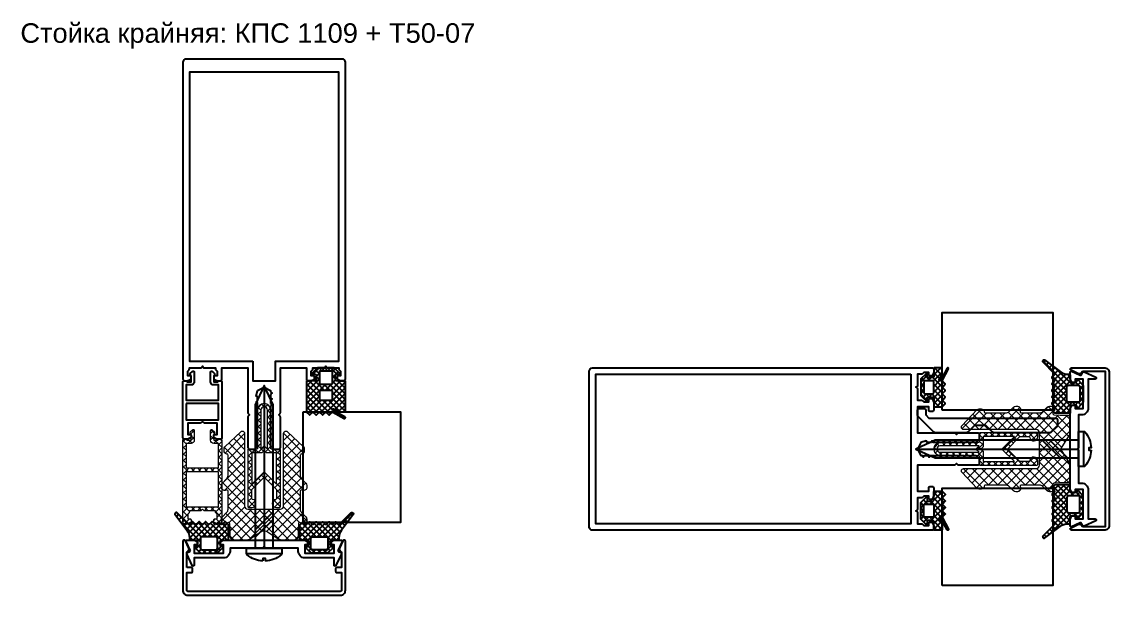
# Model space of a CAD drawing. Header units: millimetres. Extents: x 1744 to 18744, y -2272 to 2782.
# Drawn here: x 7591.1 to 7925.7, y 552.2 to 728.7 of the extents above; entities that cross this region are included whole.
import ezdxf

# ---------------------------------------------------------------- set-up
doc = ezdxf.new("R2010")
doc.units = ezdxf.units.MM
doc.layers.add('Steklopaket', color=5, linetype='Continuous')
doc.layers.add('подписи', color=7, linetype='Continuous')
doc.layers.add('Уплотнители', color=1, linetype='Continuous', lineweight=20)
doc.layers.add('Штриховка', color=1, linetype='Continuous', lineweight=5)
doc.styles.get("Standard").update_dxf_attribs({"font": 'arial.ttf'})

# ---------------------------------------------------------------- blocks, each defined once
blk = doc.blocks.new('КП45548')
at = {"color": 146, "true_color": 0x105689}
blk.add_lwpolyline([(-25, 21.5, 0.414214), (-24.5, 21), (-23.57, 21, 0.116434), (-23.44, 21.03), (-22.67, 21.42, 0.284079), (-22.5, 21.69), (-22.5, 22.2, 0.414214), (-22.8, 22.5), (-23.5, 22.5), (-23.5, 24), (-23.09, 24.41, 0.198912), (-23, 24.62), (-23, 25), (-19.44, 25, 0.284079), (-19.17, 25.17), (-19, 25.5), (-18.83, 25.17, 0.284079), (-18.56, 25), (-15, 25), (-15, 24.62, 0.198912), (-14.91, 24.41), (-14.5, 24), (-14.5, 22.5), (-15.2, 22.5, 0.414214), (-15.5, 22.2), (-15.5, 21.69, 0.284079), (-15.33, 21.42), (-14.56, 21.03, 0.116434), (-14.43, 21), (-13.5, 21, 0.414214), (-13, 21.5), (-13, 25), (-5, 25), (-5, 11.12, 0.198912), (-4.91, 10.91), (-4.5, 10.5), (-4.91, 10.09, 0.198912), (-5, 9.88), (-5, 0.5, 0.414214), (-4.5, 0), (-3.12, 0, 0.198912), (-2.91, 0.09), (-2.09, 0.91, 0.198912), (-2, 1.12), (-2, 1.46, 0.284079), (-2.17, 1.73), (-2.5, 1.9), (-2.17, 2.07, 0.284079), (-2, 2.34), (-2, 3.26, 0.284079), (-2.17, 3.53), (-2.5, 3.7), (-2.17, 3.87, 0.284079), (-2, 4.14), (-2, 5.06, 0.284079), (-2.17, 5.33), (-2.5, 5.5), (-2.17, 5.67, 0.284079), (-2, 5.94), (-2, 6.86, 0.284079), (-2.17, 7.13), (-2.5, 7.3), (-2.17, 7.47, 0.284079), (-2, 7.74), (-2, 8.66, 0.284079), (-2.17, 8.93), (-2.5, 9.1), (-2.17, 9.27, 0.284079), (-2, 9.54), (-2, 10.46, 0.284079), (-2.17, 10.73), (-2.5, 10.9), (-2.17, 11.07, 0.284079), (-2, 11.34), (-2, 12.26, 0.284079), (-2.17, 12.53), (-2.5, 12.7), (-2.17, 12.87, 0.284079), (-2, 13.14), (-2, 14.06, 0.284079), (-2.17, 14.33), (-2.5, 14.5), (-2.17, 14.67, 0.284079), (-2, 14.94), (-2, 15.86, 0.284079), (-2.17, 16.13), (-2.5, 16.3), (-2, 18), (0, 19), (2, 18), (2, 17.64, 0.284079), (2.17, 17.37), (2.5, 17.2), (2.17, 17.03, 0.284079), (2, 16.76), (2, 15.84, 0.284079), (2.17, 15.57), (2.5, 15.4), (2.17, 15.23, 0.284079), (2, 14.96), (2, 14.04, 0.284079), (2.17, 13.77), (2.5, 13.6), (2.17, 13.43, 0.284079), (2, 13.16), (2, 12.24, 0.284079), (2.17, 11.97), (2.5, 11.8), (2.17, 11.63, 0.284079), (2, 11.36), (2, 10.44, 0.284079), (2.17, 10.17), (2.5, 10), (2.17, 9.83, 0.284079), (2, 9.56), (2, 8.64, 0.284079), (2.17, 8.37), (2.5, 8.2), (2.17, 8.03, 0.284079), (2, 7.76), (2, 6.84, 0.284079), (2.17, 6.57), (2.5, 6.4), (2.17, 6.23, 0.284079), (2, 5.96), (2, 5.04, 0.284079), (2.17, 4.77), (2.5, 4.6), (2.17, 4.43, 0.284079), (2, 4.16), (2, 3.24, 0.284079), (2.17, 2.97), (2.5, 2.8), (2.17, 2.63, 0.284079), (2, 2.36), (2, 1.12, 0.198912), (2.09, 0.91), (2.91, 0.09, 0.198912), (3.12, 0), (4.5, 0, 0.414214), (5, 0.5), (5, 9.88, 0.198912), (4.91, 10.09), (4.5, 10.5), (4.91, 10.91, 0.198912), (5, 11.12), (5, 25), (13, 25), (13, 21.5, 0.414214), (13.5, 21), (14.43, 21, 0.116434), (14.56, 21.03), (15.33, 21.42, 0.284079), (15.5, 21.69), (15.5, 22.2, 0.414214), (15.2, 22.5), (14.5, 22.5), (14.5, 24), (14.91, 24.41, 0.198912), (15, 24.62), (15, 25), (18.56, 25, 0.284079), (18.83, 25.17), (19, 25.5), (19.17, 25.17, 0.284079), (19.44, 25), (23, 25), (23, 24.62, 0.198912), (23.09, 24.41), (23.5, 24), (23.5, 22.5), (22.8, 22.5, 0.414214), (22.5, 22.2), (22.5, 21.69, 0.284079), (22.67, 21.42), (23.44, 21.03, 0.116434), (23.57, 21), (24.5, 21, 0.414214), (25, 21.5), (25, 119, 0.414214), (24, 120), (-24, 120, 0.414214), (-25, 119)], format="xyb", close=True, dxfattribs=at)
blk.add_lwpolyline([(-3.5, 27), (-3.5, 21), (3.5, 21), (3.5, 27), (23, 27), (23, 116), (-23, 116), (-23, 27)], close=True, dxfattribs=at)
blk = doc.blocks.new('ТПУ-6002')
at = {"true_color": 0xafd9aa}
h = blk.add_hatch(dxfattribs=at)
h.set_pattern_fill('ANSI37', color=9, scale=10, angle=180, style=0)
h.set_pattern_definition([(225, (359.6389, 110.4286), (0.8838835, -0.8838835), []), (315, (359.6389, 110.4286), (0.8838835, 0.8838835), [])])
edge = h.paths.add_edge_path(flags=16)
edge.add_line((1.75, -1), (-1.75, -1))
edge.add_arc((-1.75, -1.25), 0.25, 90, 180)
edge.add_line((-2, -1.25), (-2, -4.75))
edge.add_arc((-1.75, -4.75), 0.25, 180, 270)
edge.add_line((-1.75, -5), (1.75, -5))
edge.add_arc((1.75, -4.75), 0.25, 270, 360)
edge.add_line((2, -4.75), (2, -1.25))
edge.add_arc((1.75, -1.25), 0.25, 0, 90)
edge = h.paths.add_edge_path()
edge.add_line((2.37, -12.66), (4.04, -13.57))
edge.add_arc((4.16, -13.35), 0.25, 241.5196, 270)
edge.add_line((4.16, -13.6), (5.75, -13.6))
edge.add_arc((5.75, -13.35), 0.25, 270, 360)
edge.add_line((6, -13.35), (6, -4.25))
edge.add_arc((5.75, -4.25), 0.25, 0, 90)
edge.add_line((5.75, -4), (3.25, -4))
edge.add_arc((3.25, -3.75), 0.25, 180, 270, ccw=False)
edge.add_line((3, -3.75), (3, -2.25))
edge.add_arc((3.25, -2.25), 0.25, 90, 180, ccw=False)
edge.add_line((3.25, -2), (3.9, -2))
edge.add_arc((3.9, -1.75), 0.25, 270, 405.0646)
edge.add_line((4.08, -1.57), (2.57, -0.07))
edge.add_arc((2.4, -0.25), 0.25, 45.0646, 90)
edge.add_line((2.4, 0), (-2.4, 0))
edge.add_arc((-2.4, -0.25), 0.25, 90, 134.9354)
edge.add_line((-2.57, -0.07), (-4.08, -1.57))
edge.add_arc((-3.9, -1.75), 0.25, 134.9354, 270)
edge.add_line((-3.9, -2), (-3.25, -2))
edge.add_arc((-3.25, -2.25), 0.25, 0, 90, ccw=False)
edge.add_line((-3, -2.25), (-3, -3.75))
edge.add_arc((-3.25, -3.75), 0.25, -90, 0, ccw=False)
edge.add_line((-3.25, -4), (-5.75, -4))
edge.add_arc((-5.75, -4.25), 0.25, 90, 180)
edge.add_line((-6, -4.25), (-6, -13.5))
edge.add_arc((-5.75, -13.5), 0.25, 180, 225)
edge.add_line((-5.93, -13.67), (-5.18, -14.42))
edge.add_arc((-5, -14.25), 0.25, 225, 315)
edge.add_line((-4.82, -14.42), (-4.18, -13.78))
edge.add_arc((-4, -13.95), 0.25, 45, 135, ccw=False)
edge.add_line((-3.82, -13.78), (-3.18, -14.42))
edge.add_arc((-3, -14.25), 0.25, 225, 315)
edge.add_line((-2.82, -14.42), (-2.18, -13.78))
edge.add_arc((-2, -13.95), 0.25, 45, 135, ccw=False)
edge.add_line((-1.82, -13.78), (-1.18, -14.42))
edge.add_arc((-1, -14.25), 0.25, 225, 315)
edge.add_line((-0.82, -14.42), (-0.18, -13.78))
edge.add_arc((0, -13.95), 0.25, 45, 135, ccw=False)
edge.add_line((0.18, -13.78), (0.82, -14.42))
edge.add_arc((1, -14.25), 0.25, 225, 315)
edge.add_line((1.18, -14.42), (1.87, -13.73))
edge.add_arc((2.04, -13.91), 0.25, 61.5196, 135, ccw=False)
edge.add_line((2.16, -13.69), (5.63, -15.57))
edge.add_arc((5.75, -15.35), 0.25, 241.5196, 421.5196)
edge.add_line((5.87, -15.13), (2.13, -13.1))
edge.add_arc((2.25, -12.88), 0.25, 61.5196, 241.5196, ccw=False)
edge = h.paths.add_edge_path(flags=16)
edge.add_line((1.75, -7), (-1.75, -7))
edge.add_arc((-1.75, -7.25), 0.25, 90, 180)
edge.add_line((-2, -7.25), (-2, -9.75))
edge.add_arc((-1.75, -9.75), 0.25, 180, 270)
edge.add_line((-1.75, -10), (1.75, -10))
edge.add_arc((1.75, -9.75), 0.25, 270, 360)
edge.add_line((2, -9.75), (2, -7.25))
edge.add_arc((1.75, -7.25), 0.25, 0, 90)
at = {"color": 9, "true_color": 0xafd9aa}
for points in [[(2.37, -12.66), (4.04, -13.57, 0.124913), (4.16, -13.6), (5.75, -13.6, 0.414214), (6, -13.35), (6, -4.25, 0.414214), (5.75, -4), (3.25, -4, -0.414214), (3, -3.75), (3, -2.25, -0.414214), (3.25, -2), (3.9, -2, 0.668587), (4.08, -1.57), (2.57, -0.07, 0.198619), (2.4, 0), (-2.4, 0, 0.198619), (-2.57, -0.07), (-4.08, -1.57, 0.668587), (-3.9, -2), (-3.25, -2, -0.414214), (-3, -2.25), (-3, -3.75, -0.414214), (-3.25, -4), (-5.75, -4, 0.414214), (-6, -4.25), (-6, -13.5, 0.198912), (-5.93, -13.67), (-5.18, -14.42, 0.414214), (-4.82, -14.42), (-4.18, -13.78, -0.414214), (-3.82, -13.78), (-3.18, -14.42, 0.414214), (-2.82, -14.42), (-2.18, -13.78, -0.414214), (-1.82, -13.78), (-1.18, -14.42, 0.414214), (-0.82, -14.42), (-0.18, -13.78, -0.414214), (0.18, -13.78), (0.82, -14.42, 0.414214), (1.18, -14.42), (1.87, -13.73, -0.332076), (2.16, -13.69), (5.63, -15.57, 1), (5.87, -15.13), (2.13, -13.1, -1)], [(1.75, -1), (-1.75, -1, 0.414214), (-2, -1.25), (-2, -4.75, 0.414214), (-1.75, -5), (1.75, -5, 0.414214), (2, -4.75), (2, -1.25, 0.414214)], [(1.75, -7), (-1.75, -7, 0.414214), (-2, -7.25), (-2, -9.75, 0.414214), (-1.75, -10), (1.75, -10, 0.414214), (2, -9.75), (2, -7.25, 0.414214)]]:
    blk.add_lwpolyline(points, format="xyb", close=True, dxfattribs=at)
blk = doc.blocks.new('КП45313-2')
blk.add_lwpolyline([(-12.43, -2.6, -0.116434), (-12.56, -2.57), (-13.33, -2.18, -0.284079), (-13.5, -1.92), (-13.5, -1.4, -0.414214), (-13.2, -1.1), (-12.5, -1.1), (-12.5, 1.4), (-21.5, 1.4), (-21.5, -1.1), (-20.8, -1.1, -0.414214), (-20.5, -1.4), (-20.5, -1.92, -0.284079), (-20.67, -2.18), (-21.44, -2.57, -0.116434), (-21.57, -2.6), (-23.7, -2.6, -0.548619), (-23.97, -2.17), (-22.73, 0.5, 0.414214), (-22.87, 0.89), (-23.63, 1.25, -0.414214), (-23.77, 1.64), (-22.1, 5.23, -0.291473), (-21.83, 5.4), (-21.8, 5.4, -0.414214), (-21.5, 5.1), (-21.5, 2.9), (-12.5, 2.9, -0.414214), (-10.5, 0.9), (-10.5, -0.1), (-0.44, -0.1, -0.284079), (-0.17, -0.27), (0, -0.6), (0.17, -0.27, -0.284079), (0.44, -0.1), (10.5, -0.1), (10.5, 0.9, -0.414214), (12.5, 2.9), (21.5, 2.9), (21.5, 5.1, -0.414214), (21.8, 5.4), (21.83, 5.4, -0.291473), (22.1, 5.23), (23.77, 1.64, -0.414214), (23.63, 1.25), (22.87, 0.89, 0.414214), (22.73, 0.5), (23.97, -2.17, -0.548619), (23.7, -2.6), (21.57, -2.6, -0.116434), (21.44, -2.57), (20.67, -2.18, -0.284079), (20.5, -1.92), (20.5, -1.4, -0.414214), (20.8, -1.1), (21.5, -1.1), (21.5, 1.4), (12.5, 1.4), (12.5, -1.1), (13.2, -1.1, -0.414214), (13.5, -1.4), (13.5, -1.92, -0.284079), (13.33, -2.18), (12.56, -2.57, -0.116434), (12.43, -2.6)], format="xyb", close=True)
blk = doc.blocks.new('ТПУ-007ММ')
at = {"true_color": 0xafd9aa}
h = blk.add_hatch(dxfattribs=at)
h.set_pattern_fill('ANSI37', color=9, scale=10, angle=180, style=0)
h.set_pattern_definition([(225, (-3851.0623, 2334.4012), (0.88388348, -0.88388348), []), (315, (-3851.0623, 2334.4012), (0.88388348, 0.88388348), [])])
edge = h.paths.add_edge_path(flags=16)
edge.add_line((2.1, -1), (-2.1, -1))
edge.add_arc((-2.1, -1.5), 0.5, 90, 180)
edge.add_line((-2.6, -1.5), (-2.6, -4.5))
edge.add_arc((-2.1, -4.5), 0.5, 180, 270)
edge.add_line((-2.1, -5), (2.1, -5))
edge.add_arc((2.1, -4.5), 0.5, 270, 360)
edge.add_line((2.6, -4.5), (2.6, -1.5))
edge.add_arc((2.1, -1.5), 0.5, 0, 90)
edge = h.paths.add_edge_path()
edge.add_arc((-3.85, -2.25), 0.25, 0, 90, ccw=False)
edge.add_line((-3.6, -2.25), (-3.6, -3.75))
edge.add_arc((-3.85, -3.75), 0.25, -90, 0, ccw=False)
edge.add_line((-3.85, -4), (-5.75, -4))
edge.add_arc((-5.75, -4.25), 0.25, 90, 180)
edge.add_line((-6, -4.25), (-6, -8.62))
edge.add_arc((-5.8, -8.62), 0.2, 180, 225)
edge.add_line((-5.94, -8.76), (-5.18, -9.53))
edge.add_arc((-5, -9.35), 0.25, 225, 315)
edge.add_line((-4.82, -9.53), (-4.18, -8.88))
edge.add_arc((-4, -9.06), 0.25, 45, 135, ccw=False)
edge.add_line((-3.82, -8.88), (-3.18, -9.53))
edge.add_arc((-3, -9.35), 0.25, 225, 315)
edge.add_line((-2.82, -9.53), (-2.18, -8.88))
edge.add_arc((-2, -9.06), 0.25, 45, 135, ccw=False)
edge.add_line((-1.82, -8.88), (-1.18, -9.53))
edge.add_arc((-1, -9.35), 0.25, 225, 315)
edge.add_line((-0.82, -9.53), (-0.18, -8.88))
edge.add_arc((0, -9.06), 0.25, 45, 135, ccw=False)
edge.add_line((0.18, -8.88), (0.82, -9.53))
edge.add_arc((1, -9.35), 0.25, 225, 315)
edge.add_line((1.18, -9.53), (1.82, -8.88))
edge.add_arc((2, -9.06), 0.25, 45, 135, ccw=False)
edge.add_line((2.18, -8.88), (2.82, -9.53))
edge.add_arc((3, -9.35), 0.25, 225, 315)
edge.add_line((3.18, -9.53), (3.82, -8.88))
edge.add_arc((4, -9.06), 0.25, 45, 135, ccw=False)
edge.add_line((4.18, -8.88), (4.82, -9.53))
edge.add_arc((5, -9.35), 0.25, 225, 315)
edge.add_line((5.18, -9.53), (5.82, -8.88))
edge.add_arc((6, -9.06), 0.25, 45, 135, ccw=False)
edge.add_line((6.18, -8.88), (9.82, -12.42))
edge.add_arc((10, -12.25), 0.25, 225, 315)
edge.add_line((10.18, -12.42), (10.39, -12.21))
edge.add_arc((10.21, -12.04), 0.25, 315, 380.2249)
edge.add_line((10.44, -11.95), (6.8, -7.06))
edge.add_arc((10, -4.67), 4, 180, 216.7605, ccw=False)
edge.add_line((6, -4.67), (6, -4.3))
edge.add_arc((5.7, -4.3), 0.3, 360, 450)
edge.add_line((5.7, -4), (3.85, -4))
edge.add_arc((3.85, -3.75), 0.25, 180, 270, ccw=False)
edge.add_line((3.6, -3.75), (3.6, -2.25))
edge.add_arc((3.85, -2.25), 0.25, 90, 180, ccw=False)
edge.add_line((3.85, -2), (4.1, -2))
edge.add_arc((4.1, -1.75), 0.25, 270, 405.0646)
edge.add_line((4.28, -1.57), (2.57, -0.07))
edge.add_arc((2.4, -0.25), 0.25, 45.0646, 90)
edge.add_line((2.4, 0), (-2.4, 0))
edge.add_arc((-2.4, -0.25), 0.25, 90, 134.9354)
edge.add_line((-2.57, -0.07), (-4.28, -1.57))
edge.add_arc((-4.1, -1.75), 0.25, 134.9354, 270)
edge.add_line((-4.1, -2), (-3.85, -2))
at = {"color": 9, "true_color": 0xafd9aa}
for points in [[(-3.85, -2, -0.414214), (-3.6, -2.25), (-3.6, -3.75, -0.414214), (-3.85, -4), (-5.75, -4, 0.414214), (-6, -4.25), (-6, -8.62, 0.198912), (-5.94, -8.76), (-5.18, -9.53, 0.414214), (-4.82, -9.53), (-4.18, -8.88, -0.414214), (-3.82, -8.88), (-3.18, -9.53, 0.414214), (-2.82, -9.53), (-2.18, -8.88, -0.414214), (-1.82, -8.88), (-1.18, -9.53, 0.414214), (-0.82, -9.53), (-0.18, -8.88, -0.414214), (0.18, -8.88), (0.82, -9.53, 0.414214), (1.18, -9.53), (1.82, -8.88, -0.414214), (2.18, -8.88), (2.82, -9.53, 0.414214), (3.18, -9.53), (3.82, -8.88, -0.414214), (4.18, -8.88), (4.82, -9.53, 0.414214), (5.18, -9.53), (5.82, -8.88, -0.414214), (6.18, -8.88), (9.82, -12.42, 0.414214), (10.18, -12.42), (10.39, -12.21, 0.292538), (10.44, -11.95), (6.8, -7.06, -0.161788), (6, -4.67), (6, -4.3, 0.414214), (5.7, -4), (3.85, -4, -0.414214), (3.6, -3.75), (3.6, -2.25, -0.414214), (3.85, -2), (4.1, -2, 0.668587), (4.28, -1.57), (2.57, -0.07, 0.198619), (2.4, 0), (-2.4, 0, 0.198619), (-2.57, -0.07), (-4.28, -1.57, 0.668587), (-4.1, -2)], [(2.1, -1), (-2.1, -1, 0.414214), (-2.6, -1.5), (-2.6, -4.5, 0.414214), (-2.1, -5), (2.1, -5, 0.414214), (2.6, -4.5), (2.6, -1.5, 0.414214)]]:
    blk.add_lwpolyline(points, format="xyb", close=True, dxfattribs=at)
blk = doc.blocks.new('КП45310')
at = {"color": 0}
blk.add_lwpolyline([(23.8, -4.26), (23.8, -8.78, -0.279739), (23.48, -9.31, 0.401559), (23.17, -10.23), (24.24, -12.52, 0.802585), (25, -12.36), (25, 2.74, 0.414214), (23.5, 4.24), (-23.5, 4.24, 0.414214), (-25, 2.74), (-25, -12.36, 0.802585), (-24.24, -12.52), (-23.17, -10.23, 0.401559), (-23.48, -9.31, -0.279739), (-23.8, -8.78), (-23.8, -4.26), (-22.3, -4.26, 0.414214), (-22, -3.96), (-22, -3.06, 0.414214), (-22.3, -2.76), (-23.8, -2.76), (-23.8, 2.74, -0.414214), (-23.5, 3.04), (23.5, 3.04, -0.414214), (23.8, 2.74), (23.8, -2.76), (22.3, -2.76, 0.414214), (22, -3.06), (22, -3.96, 0.414214), (22.3, -4.26)], format="xyb", close=True, dxfattribs=at)
blk = doc.blocks.new('ВС 5.5х50 А2 DIN7981')
for p, q in [((0, 0), (0, -50)), ((-5.4, -51.69), (5.4, -51.69))]:
    blk.add_line(p, q)
for points in [[(2.75, -50), (2.75, -5.9), (0, 0), (-2.75, -5.9), (-2.75, -50)], [(-2.75, -46.67), (2.75, -41.17), (2.75, -38.88), (-2.75, -44.38)]]:
    blk.add_lwpolyline(points, close=True)
blk.add_lwpolyline([(-0.39, -53.94, -0.161849), (-5.22, -52.08, -0.223888), (-5.4, -51.69), (-5.4, -50), (5.4, -50), (5.4, -51.69, -0.223888), (5.22, -52.08, -0.161849), (0.39, -53.94), (0.39, -53.24), (-0.39, -53.24)], format="xyb", close=True)
blk = doc.blocks.new('Т50-01')
at = {"layer": 'Штриховка', "lineweight": 5}
h = blk.add_hatch(dxfattribs=at)
h.set_pattern_fill('ANSI37', color=256, scale=11.2, angle=90, style=0)
h.set_pattern_definition([(135, (-7160.1142, 3974.9053), (-0.9899495, -0.9899495), []), (225, (-7160.1142, 3974.9053), (0.9899495, -0.9899495), [])])
h.paths.add_polyline_path([(-13.2, -0.7), (-12.5, 0), (-13.2, 0.7), (-13.2, 3.8), (-22.8, 3.8), (-19, 0), (-22.8, -3.8), (-13.2, -3.8)], flags=16)
edge = h.paths.add_edge_path()
edge.add_line((-12, -4.7), (-12, -2.25))
edge.add_arc((-11.75, -2.25), 0.25, 90, 180, ccw=False)
edge.add_line((-11.75, -2), (-5.2, -2))
edge.add_arc((-5, -1.85), 0.25, 216.8699, 323.1301)
edge.add_line((-4.8, -2), (0, -2))
edge.add_arc((0, 0), 2, 270, 450)
edge.add_line((0, 2), (-4.8, 2))
edge.add_arc((-5, 1.85), 0.25, 36.8699, 143.1301)
edge.add_line((-5.2, 2), (-11.75, 2))
edge.add_arc((-11.75, 2.25), 0.25, 180, 270, ccw=False)
edge.add_line((-12, 2.25), (-12, 4.7))
edge.add_arc((-12.3, 4.7), 0.3, 360, 450)
edge.add_line((-12.3, 5), (-29.7, 5))
edge.add_arc((-29.7, 4.7), 0.3, 90, 180)
edge.add_line((-30, 4.7), (-30, 3.75))
edge.add_arc((-28.75, 3.75), 1.25, 180, 350.7182)
edge.add_arc((-27.22, 3.5), 0.3, 90, 170.7182, ccw=False)
edge.add_line((-27.22, 3.8), (-24.5, 3.8))
edge.add_line((-24.5, 3.8), (-20.7, 0))
edge.add_line((-20.7, 0), (-24.5, -3.8))
edge.add_line((-24.5, -3.8), (-27.22, -3.8))
edge.add_arc((-27.22, -3.5), 0.3, 189.2818, 270, ccw=False)
edge.add_arc((-28.75, -3.75), 1.25, 9.2818, 180)
edge.add_line((-30, -3.75), (-30, -4.7))
edge.add_arc((-29.7, -4.7), 0.3, 180, 270)
edge.add_line((-29.7, -5), (-12.3, -5))
edge.add_arc((-12.3, -4.7), 0.3, 270, 360)
edge = h.paths.add_edge_path(flags=16)
edge.add_line((-11, 0), (-12, -1))
edge.add_line((-12, -1), (0, -1))
edge.add_arc((0, 0), 1, 270, 450)
edge.add_line((0, 1), (-12, 1))
edge.add_line((-12, 1), (-11, 0))
at = {"layer": 'Уплотнители'}
for points in [[(-12, -4.7), (-12, -2.25, -0.414214), (-11.75, -2), (-5.2, -2, 0.5), (-4.8, -2), (0, -2, 1), (0, 2), (-4.8, 2, 0.5), (-5.2, 2), (-11.75, 2, -0.414214), (-12, 2.25), (-12, 4.7, 0.414214), (-12.3, 5), (-29.7, 5, 0.414214), (-30, 4.7), (-30, 3.75, 0.922113), (-27.52, 3.55, -0.367523), (-27.22, 3.8), (-24.5, 3.8), (-20.7, 0), (-24.5, -3.8), (-27.22, -3.8, -0.367523), (-27.52, -3.55, 0.922113), (-30, -3.75), (-30, -4.7, 0.414214), (-29.7, -5), (-12.3, -5, 0.414214)], [(-11, 0), (-12, -1), (0, -1, 1), (0, 1), (-12, 1), (-11, 0)]]:
    blk.add_lwpolyline(points, format="xyb", close=True, dxfattribs=at)
blk.add_lwpolyline([(-13.2, -0.7), (-12.5, 0), (-13.2, 0.7), (-13.2, 3.8), (-22.8, 3.8), (-19, 0), (-22.8, -3.8), (-13.2, -3.8)], close=True, dxfattribs=at)
blk = doc.blocks.new('Adifoam 530.120')
at = {"layer": 'Штриховка', "lineweight": 5}
h = blk.add_hatch(dxfattribs=at)
h.set_pattern_fill('ANSI37', color=256, scale=16, style=0)
h.set_pattern_definition([(45, (-11689.9974, 3718.6571), (-1.41421356, 1.41421356), []), (135, (-11689.9974, 3718.6571), (-1.41421356, -1.41421356), [])])
h.paths.add_polyline_path([(-6.69, 0, -0.118476), (-6.86, -0.7), (-9.17, -4.23, 0.146126), (-9.5, -5.32), (-9.5, -9.2), (-9.5, -9.45, 0.414214), (-8.5, -10.45), (-6.41, -10.45), (-4.5, -10.55, -0.590779), (-4.19, -11.18), (-4.38, -11.44, 0.668179), (-3.67, -13.15), (-3.1, -13.15, 0.198912), (-2.4, -12.86), (-1.08, -11.54, -0.198912), (-0.02, -11.1), (5.51, -11.1, -0.668179), (5.8, -11.78, 0.52914), (6.73, -13.15), (7.29, -13.15, 0.198912), (8, -12.86), (9.32, -11.54, -0.198912), (10.38, -11.1), (16.58, -11.1, -0.501863), (16.96, -11.61, 0.342328), (17.92, -12.35), (18.49, -12.35, 0.212691), (19.23, -12.02), (23.82, -7.18, 0.185206), (24, -6.71, 0.418456), (23.3, -6), (1, -6, -0.414214), (0, -5), (0, 0)])
h.paths.add_polyline_path([(-6.41, 10.45), (-8.5, 10.45, 0.414214), (-9.5, 9.45), (-9.5, 9.2), (-9.5, 5.32, 0.146126), (-9.17, 4.23), (-6.86, 0.7, -0.118476), (-6.69, 0), (0, 0), (0, 5, -0.414214), (1, 6), (23.3, 6, 0.414214), (24, 6.7, 0.202658), (23.79, 7.21), (19.19, 12.06, 0.198912), (18.49, 12.35), (17.91, 12.35, 0.339591), (16.96, 11.61, -0.501863), (16.58, 11.1), (10.38, 11.1, -0.198912), (9.32, 11.54), (8, 12.86, 0.198912), (7.29, 13.15), (6.73, 13.15, 0.52914), (5.8, 11.78, -0.668179), (5.51, 11.1), (-0.02, 11.1, -0.198912), (-1.08, 11.54), (-2.4, 12.86, 0.198912), (-3.1, 13.15), (-3.67, 13.15, 0.668179), (-4.38, 11.44), (-4.19, 11.18, -0.590779), (-4.5, 10.55)])
at = {"layer": 'Уплотнители'}
blk.add_lwpolyline([(24, -6.71, -0.198912), (23.79, -7.21), (19.19, -12.06, -0.198912), (18.49, -12.35), (17.92, -12.35, -0.342328), (16.96, -11.61, 0.501863), (16.58, -11.1), (10.38, -11.1, 0.198912), (9.32, -11.54), (8, -12.86, -0.198912), (7.29, -13.15), (6.73, -13.15, -0.52914), (5.8, -11.78, 0.668179), (5.51, -11.1), (-0.02, -11.1, 0.198912), (-1.08, -11.54), (-2.4, -12.86, -0.198912), (-3.1, -13.15), (-3.67, -13.15, -0.668179), (-4.38, -11.44), (-4.19, -11.18, 0.590779), (-4.5, -10.55), (-6.41, -10.45), (-8.5, -10.45, -0.414214), (-9.5, -9.45), (-9.5, -9.2), (-9.5, -5.32, -0.146126), (-9.17, -4.23), (-6.86, -0.7, 0.240325), (-6.86, 0.7), (-9.17, 4.23, -0.146126), (-9.5, 5.32), (-9.5, 9.2), (-9.5, 9.45, -0.414214), (-8.5, 10.45), (-6.41, 10.45), (-4.5, 10.55, 0.590779), (-4.19, 11.18), (-4.38, 11.44, -0.668179), (-3.67, 13.15), (-3.1, 13.15, -0.198912), (-2.4, 12.86), (-1.08, 11.54, 0.198912), (-0.02, 11.1), (5.51, 11.1, 0.668179), (5.8, 11.78, -0.52914), (6.73, 13.15), (7.29, 13.15, -0.198912), (8, 12.86), (9.32, 11.54, 0.198912), (10.38, 11.1), (16.58, 11.1, 0.501863), (16.96, 11.61, -0.342328), (17.92, 12.35), (18.49, 12.35, -0.198912), (19.19, 12.06), (23.79, 7.21, -0.198912), (24, 6.71), (24, 6.7, -0.414214), (23.3, 6), (1, 6, 0.414214), (0, 5), (0, 0), (0, -5, 0.414214), (1, -6), (23.3, -6, -0.414214), (24, -6.7)], format="xyb", dxfattribs=at)
blk = doc.blocks.new('КПС 1109')
blk.add_lwpolyline([(4.8, -5.7), (3.5, -5.7), (3.5, -7.49, 0.198912), (3.59, -7.7), (3.71, -7.83, -0.414214), (3.71, -8.25), (3.06, -8.9, -0.668179), (2.5, -8.67), (2.5, -5.7, -0.414214), (3.5, -4.7), (5, -4.7), (5, 0), (-5, 0), (-5, -4.7), (-3.5, -4.7, -0.414214), (-2.5, -5.7), (-2.5, -8.67, -0.668179), (-3.06, -8.9), (-3.71, -8.25, -0.414214), (-3.71, -7.83), (-3.59, -7.7, 0.198912), (-3.5, -7.49), (-3.5, -5.7), (-4.8, -5.7, -0.414214), (-5.1, -6), (-5.7, -6, -0.414214), (-6, -5.7), (-6, 11.5, -0.414214), (-5.5, 12), (-4.57, 12, -0.116434), (-4.44, 11.97), (-3.67, 11.58, -0.284079), (-3.5, 11.31), (-3.5, 10.8, -0.414214), (-3.8, 10.5), (-4.5, 10.5), (-4.5, 7), (-0.62, 7, -0.198912), (-0.41, 6.91), (0, 6.5), (0.41, 6.91, -0.198912), (0.62, 7), (4.5, 7), (4.5, 10.5), (3.8, 10.5, -0.414214), (3.5, 10.8), (3.5, 11.31, -0.284079), (3.67, 11.58), (4.44, 11.97, -0.116434), (4.57, 12), (5.5, 12, -0.414214), (6, 11.5), (6, -5.7, -0.414214), (5.7, -6), (5.1, -6, -0.414214)], format="xyb", close=True)
blk.add_lwpolyline([(5, 1), (5, 6), (-5, 6), (-5, 1)], close=True)
blk = doc.blocks.new('Т50-07')
at = {"layer": 'Штриховка', "lineweight": 5}
h = blk.add_hatch(dxfattribs=at)
h.set_pattern_fill('ANSI37', color=256, scale=11.2, angle=90, style=0)
h.set_pattern_definition([(135, (-11406.9071, 3792.9893), (-0.9899495, -0.9899495), []), (225, (-11406.9071, 3792.9893), (0.9899495, -0.9899495), [])])
h.paths.add_polyline_path([(1.2, 5), (1.2, -5), (12, -5), (12, 5)], flags=16)
edge = h.paths.add_edge_path()
edge.add_line((0, 5), (-7.5, 5))
edge.add_line((-7.5, 5), (-7.5, 3.5))
edge.add_arc((-8.5, 3.5), 1, -90, 0, ccw=False)
edge.add_line((-8.5, 2.5), (-11.48, 2.5))
edge.add_arc((-11.48, 2.82), 0.317, 135, 270, ccw=False)
edge.add_line((-11.71, 3.04), (-11.04, 3.71))
edge.add_arc((-10.82, 3.5), 0.3, 45, 135, ccw=False)
edge.add_line((-10.61, 3.71), (-10.4, 3.5))
edge.add_line((-10.4, 3.5), (-8.5, 3.5))
edge.add_line((-8.5, 3.5), (-8.5, 4.8))
edge.add_arc((-8.5, 5.1), 0.3, 180, 270, ccw=False)
edge.add_line((-8.8, 5.1), (-8.8, 5.7))
edge.add_arc((-8.5, 5.7), 0.3, 90, 180, ccw=False)
edge.add_line((-8.5, 6), (16.7, 6))
edge.add_arc((16.7, 5.5), 0.5, 0, 90, ccw=False)
edge.add_line((17.2, 5.5), (17.2, 4.57))
edge.add_arc((16.9, 4.57), 0.3, -26.5651, 0, ccw=False)
edge.add_line((17.17, 4.44), (16.78, 3.67))
edge.add_arc((16.51, 3.8), 0.3, 270, 333.4349, ccw=False)
edge.add_line((16.51, 3.5), (16, 3.5))
edge.add_arc((16, 3.8), 0.3, 180, 270, ccw=False)
edge.add_line((15.7, 3.8), (15.7, 4.5))
edge.add_line((15.7, 4.5), (14.2, 4.5))
edge.add_line((14.2, 4.5), (13.79, 4.09))
edge.add_arc((13.58, 4.3), 0.3, 270, 315, ccw=False)
edge.add_line((13.58, 4), (13.2, 4))
edge.add_line((13.2, 4), (13.2, 0.62))
edge.add_arc((12.9, 0.62), 0.3, -45, 0, ccw=False)
edge.add_line((13.11, 0.41), (12.7, 0))
edge.add_line((12.7, 0), (13.11, -0.41))
edge.add_arc((12.9, -0.62), 0.3, 0, 45, ccw=False)
edge.add_line((13.2, -0.62), (13.2, -4))
edge.add_line((13.2, -4), (13.58, -4))
edge.add_arc((13.58, -4.3), 0.3, 45, 90, ccw=False)
edge.add_line((13.79, -4.09), (14.2, -4.5))
edge.add_line((14.2, -4.5), (15.7, -4.5))
edge.add_line((15.7, -4.5), (15.7, -3.8))
edge.add_arc((16, -3.8), 0.3, 90, 180, ccw=False)
edge.add_line((16, -3.5), (16.51, -3.5))
edge.add_arc((16.51, -3.8), 0.3, 26.5651, 90, ccw=False)
edge.add_line((16.78, -3.67), (17.17, -4.44))
edge.add_arc((16.9, -4.57), 0.3, 0, 26.5651, ccw=False)
edge.add_line((17.2, -4.57), (17.2, -5.5))
edge.add_arc((16.7, -5.5), 0.5, -90, 0, ccw=False)
edge.add_line((16.7, -6), (-8.5, -6))
edge.add_arc((-8.5, -5.7), 0.3, 180, 270, ccw=False)
edge.add_line((-8.8, -5.7), (-8.8, -5.1))
edge.add_arc((-8.5, -5.1), 0.3, 90, 180, ccw=False)
edge.add_line((-8.5, -4.8), (-8.5, -3.5))
edge.add_line((-8.5, -3.5), (-10.4, -3.5))
edge.add_line((-10.4, -3.5), (-10.61, -3.71))
edge.add_arc((-10.82, -3.5), 0.3, 225, 315, ccw=False)
edge.add_line((-11.04, -3.71), (-11.71, -3.04))
edge.add_arc((-11.48, -2.82), 0.317, 90, 225, ccw=False)
edge.add_line((-11.48, -2.5), (-8.5, -2.5))
edge.add_arc((-8.5, -3.5), 1, 0, 90, ccw=False)
edge.add_line((-7.5, -3.5), (-7.5, -5))
edge.add_line((-7.5, -5), (0, -5))
edge.add_line((0, -5), (0, 5))
at = {"layer": 'Уплотнители'}
blk.add_lwpolyline([(0, 5), (-7.5, 5), (-7.5, 3.5, -0.414214), (-8.5, 2.5), (-11.48, 2.5, -0.668179), (-11.71, 3.04), (-11.04, 3.71, -0.414214), (-10.61, 3.71), (-10.4, 3.5), (-8.5, 3.5), (-8.5, 4.8, -0.414214), (-8.8, 5.1), (-8.8, 5.7, -0.414214), (-8.5, 6), (16.7, 6, -0.414214), (17.2, 5.5), (17.2, 4.57, -0.116434), (17.17, 4.44), (16.78, 3.67, -0.284079), (16.51, 3.5), (16, 3.5, -0.414214), (15.7, 3.8), (15.7, 4.5), (14.2, 4.5), (13.79, 4.09, -0.198912), (13.58, 4), (13.2, 4), (13.2, 0.62, -0.198912), (13.11, 0.41), (12.7, 0), (13.11, -0.41, -0.198912), (13.2, -0.62), (13.2, -4), (13.58, -4, -0.198912), (13.79, -4.09), (14.2, -4.5), (15.7, -4.5), (15.7, -3.8, -0.414214), (16, -3.5), (16.51, -3.5, -0.284079), (16.78, -3.67), (17.17, -4.44, -0.116434), (17.2, -4.57), (17.2, -5.5, -0.414214), (16.7, -6), (-8.5, -6, -0.414214), (-8.8, -5.7), (-8.8, -5.1, -0.414214), (-8.5, -4.8), (-8.5, -3.5), (-10.4, -3.5), (-10.61, -3.71, -0.414214), (-11.04, -3.71), (-11.71, -3.04, -0.668179), (-11.48, -2.5), (-8.5, -2.5, -0.414214), (-7.5, -3.5), (-7.5, -5), (0, -5)], format="xyb", close=True, dxfattribs=at)
blk.add_lwpolyline([(1.2, 5), (1.2, -5), (12, -5), (12, 5)], close=True, dxfattribs=at)
blk = doc.blocks.new('КП45550')
at = {"color": 217, "true_color": 0x93278f}
blk.add_lwpolyline([(-5, 6.38, -0.198912), (-4.91, 6.59), (-4.5, 7), (-4.91, 7.41, -0.198912), (-5, 7.62), (-5, 19), (-13, 19), (-13, 15.5), (-12, 15.5, -0.414214), (-11.5, 15), (-11.5, 14.5, -0.414214), (-12, 14), (-14.43, 14, -0.116434), (-14.56, 14.03), (-15.33, 14.42, -0.284079), (-15.5, 14.69), (-15.5, 15.2, -0.414214), (-15.2, 15.5), (-14.5, 15.5), (-14.5, 17), (-14.91, 17.41, -0.198912), (-15, 17.62), (-15, 19), (-18.56, 19, -0.284079), (-18.83, 19.17), (-19, 19.5), (-19.17, 19.17, -0.284079), (-19.44, 19), (-23, 19), (-23, 17.62, -0.198912), (-23.09, 17.41), (-23.5, 17), (-23.5, 15.5), (-22.8, 15.5, -0.414214), (-22.5, 15.2), (-22.5, 14.69, -0.284079), (-22.67, 14.42), (-23.44, 14.03, -0.116434), (-23.57, 14), (-24.5, 14, -0.414214), (-25, 14.5), (-25, 119, -0.414214), (-24, 120), (24, 120, -0.414214), (25, 119), (25, 14.5, -0.414214), (24.5, 14), (23.57, 14, -0.116434), (23.44, 14.03), (22.67, 14.42, -0.284079), (22.5, 14.69), (22.5, 15.2, -0.414214), (22.8, 15.5), (23.5, 15.5), (23.5, 17), (23.09, 17.41, -0.198912), (23, 17.62), (23, 19), (19.44, 19, -0.284079), (19.17, 19.17), (19, 19.5), (18.83, 19.17, -0.284079), (18.56, 19), (15, 19), (15, 17.62, -0.198912), (14.91, 17.41), (14.5, 17), (14.5, 15.5), (15.2, 15.5, -0.414214), (15.5, 15.2), (15.5, 14.69, -0.284079), (15.33, 14.42), (14.56, 14.03, -0.116434), (14.43, 14), (12, 14, -0.414214), (11.5, 14.5), (11.5, 15, -0.414214), (12, 15.5), (13, 15.5), (13, 19), (5, 19), (5, 7.62, -0.198912), (4.91, 7.41), (4.5, 7), (4.91, 6.59, -0.198912), (5, 6.38), (5, 0.5, -0.414214), (4.5, 0), (3.12, 0, -0.198912), (2.91, 0.09), (2.09, 0.91, -0.198912), (2, 1.12), (2, 1.46, -0.284079), (2.17, 1.73), (2.5, 1.9), (2.17, 2.07, -0.284079), (2, 2.34), (2, 3.26, -0.284079), (2.17, 3.53), (2.5, 3.7), (2.17, 3.87, -0.284079), (2, 4.14), (2, 5.06, -0.284079), (2.17, 5.33), (2.5, 5.5), (2.17, 5.67, -0.284079), (2, 5.94), (2, 6.86, -0.284079), (2.17, 7.13), (2.5, 7.3), (2.17, 7.47, -0.284079), (2, 7.74), (2, 8.66, -0.284079), (2.17, 8.93), (2.5, 9.1), (2.17, 9.27, -0.284079), (2, 9.54), (2, 10.46, -0.284079), (2.17, 10.73), (2.5, 10.9), (2.17, 11.07, -0.284079), (2, 11.34), (2, 12.26, -0.284079), (2.17, 12.53), (2.5, 12.7), (2.17, 12.87, -0.284079), (2, 13.14), (2, 14.06, -0.284079), (2.17, 14.33), (2.5, 14.5), (2.17, 14.67, -0.284079), (2, 14.94), (2, 15.86, -0.284079), (2.17, 16.13), (2.5, 16.3), (2, 18), (0, 19), (-2, 18), (-2, 17.64, -0.284079), (-2.17, 17.37), (-2.5, 17.2), (-2.17, 17.03, -0.284079), (-2, 16.76), (-2, 15.84, -0.284079), (-2.17, 15.57), (-2.5, 15.4), (-2.17, 15.23, -0.284079), (-2, 14.96), (-2, 14.04, -0.284079), (-2.17, 13.77), (-2.5, 13.6), (-2.17, 13.43, -0.284079), (-2, 13.16), (-2, 12.24, -0.284079), (-2.17, 11.97), (-2.5, 11.8), (-2.17, 11.63, -0.284079), (-2, 11.36), (-2, 10.44, -0.284079), (-2.17, 10.17), (-2.5, 10), (-2.17, 9.83, -0.284079), (-2, 9.56), (-2, 8.64, -0.284079), (-2.17, 8.37), (-2.5, 8.2), (-2.17, 8.03, -0.284079), (-2, 7.76), (-2, 6.84, -0.284079), (-2.17, 6.57), (-2.5, 6.4), (-2.17, 6.23, -0.284079), (-2, 5.96), (-2, 5.04, -0.284079), (-2.17, 4.77), (-2.5, 4.6), (-2.17, 4.43, -0.284079), (-2, 4.16), (-2, 3.24, -0.284079), (-2.17, 2.97), (-2.5, 2.8), (-2.17, 2.63, -0.284079), (-2, 2.36), (-2, 1.12, -0.198912), (-2.09, 0.91), (-2.91, 0.09, -0.198912), (-3.12, 0), (-4.5, 0, -0.414214), (-5, 0.5)], format="xyb", close=True, dxfattribs=at)
blk.add_lwpolyline([(23, 21), (-23, 21), (-23, 118), (23, 118)], close=True, dxfattribs=at)
blk = doc.blocks.new('ТПУ-6001')
at = {"true_color": 0xafd9aa}
h = blk.add_hatch(dxfattribs=at)
h.set_pattern_fill('ANSI37', color=9, scale=10, angle=180, style=0)
h.set_pattern_definition([(225, (-3851.2058, 2316.4733), (0.88388348, -0.88388348), []), (315, (-3851.2058, 2316.4733), (0.88388348, 0.88388348), [])])
edge = h.paths.add_edge_path(flags=16)
edge.add_line((1.75, -1), (-1.75, -1))
edge.add_arc((-1.75, -1.25), 0.25, 90, 180)
edge.add_line((-2, -1.25), (-2, -3.75))
edge.add_arc((-1.75, -3.75), 0.25, 180, 270)
edge.add_line((-1.75, -4), (1.75, -4))
edge.add_arc((1.75, -3.75), 0.25, 270, 360)
edge.add_line((2, -3.75), (2, -1.25))
edge.add_arc((1.75, -1.25), 0.25, 0, 90)
edge = h.paths.add_edge_path()
edge.add_line((2.37, -5.66), (4.04, -6.57))
edge.add_arc((4.16, -6.35), 0.25, 241.5196, 270)
edge.add_line((4.16, -6.6), (5.75, -6.6))
edge.add_arc((5.75, -6.35), 0.25, 270, 360)
edge.add_line((6, -6.35), (6, -4.25))
edge.add_arc((5.75, -4.25), 0.25, 0, 90)
edge.add_line((5.75, -4), (3.25, -4))
edge.add_arc((3.25, -3.75), 0.25, 180, 270, ccw=False)
edge.add_line((3, -3.75), (3, -2.25))
edge.add_arc((3.25, -2.25), 0.25, 90, 180, ccw=False)
edge.add_line((3.25, -2), (3.9, -2))
edge.add_arc((3.9, -1.75), 0.25, 270, 405.0646)
edge.add_line((4.08, -1.57), (2.57, -0.07))
edge.add_arc((2.4, -0.25), 0.25, 45.0646, 90)
edge.add_line((2.4, 0), (-2.4, 0))
edge.add_arc((-2.4, -0.25), 0.25, 90, 134.9354)
edge.add_line((-2.57, -0.07), (-4.08, -1.57))
edge.add_arc((-3.9, -1.75), 0.25, 134.9354, 270)
edge.add_line((-3.9, -2), (-3.25, -2))
edge.add_arc((-3.25, -2.25), 0.25, 0, 90, ccw=False)
edge.add_line((-3, -2.25), (-3, -3.75))
edge.add_arc((-3.25, -3.75), 0.25, -90, 0, ccw=False)
edge.add_line((-3.25, -4), (-5.75, -4))
edge.add_arc((-5.75, -4.25), 0.25, 90, 180)
edge.add_line((-6, -4.25), (-6, -6.5))
edge.add_arc((-5.75, -6.5), 0.25, 180, 225)
edge.add_line((-5.93, -6.67), (-5.18, -7.42))
edge.add_arc((-5, -7.25), 0.25, 225, 315)
edge.add_line((-4.82, -7.42), (-4.18, -6.78))
edge.add_arc((-4, -6.95), 0.25, 45, 135, ccw=False)
edge.add_line((-3.82, -6.78), (-3.18, -7.42))
edge.add_arc((-3, -7.25), 0.25, 225, 315)
edge.add_line((-2.82, -7.42), (-2.18, -6.78))
edge.add_arc((-2, -6.95), 0.25, 45, 135, ccw=False)
edge.add_line((-1.82, -6.78), (-1.18, -7.42))
edge.add_arc((-1, -7.25), 0.25, 225, 315)
edge.add_line((-0.82, -7.42), (-0.18, -6.78))
edge.add_arc((0, -6.95), 0.25, 45, 135, ccw=False)
edge.add_line((0.18, -6.78), (0.82, -7.42))
edge.add_arc((1, -7.25), 0.25, 225, 315)
edge.add_line((1.18, -7.42), (1.87, -6.73))
edge.add_arc((2.04, -6.91), 0.25, 61.5196, 135, ccw=False)
edge.add_line((2.16, -6.69), (5.63, -8.57))
edge.add_arc((5.75, -8.35), 0.25, 241.5196, 421.5196)
edge.add_line((5.87, -8.13), (2.13, -6.1))
edge.add_arc((2.25, -5.88), 0.25, 61.5196, 241.5196, ccw=False)
at = {"color": 9, "true_color": 0xafd9aa}
for points in [[(2.37, -5.66), (4.04, -6.57, 0.124913), (4.16, -6.6), (5.75, -6.6, 0.414214), (6, -6.35), (6, -4.25, 0.414214), (5.75, -4), (3.25, -4, -0.414214), (3, -3.75), (3, -2.25, -0.414214), (3.25, -2), (3.9, -2, 0.668587), (4.08, -1.57), (2.57, -0.07, 0.198619), (2.4, 0), (-2.4, 0, 0.198619), (-2.57, -0.07), (-4.08, -1.57, 0.668587), (-3.9, -2), (-3.25, -2, -0.414214), (-3, -2.25), (-3, -3.75, -0.414214), (-3.25, -4), (-5.75, -4, 0.414214), (-6, -4.25), (-6, -6.5, 0.198912), (-5.93, -6.67), (-5.18, -7.42, 0.414214), (-4.82, -7.42), (-4.18, -6.78, -0.414214), (-3.82, -6.78), (-3.18, -7.42, 0.414214), (-2.82, -7.42), (-2.18, -6.78, -0.414214), (-1.82, -6.78), (-1.18, -7.42, 0.414214), (-0.82, -7.42), (-0.18, -6.78, -0.414214), (0.18, -6.78), (0.82, -7.42, 0.414214), (1.18, -7.42), (1.87, -6.73, -0.332076), (2.16, -6.69), (5.63, -8.57, 1), (5.87, -8.13), (2.13, -6.1, -1)], [(1.75, -1), (-1.75, -1, 0.414214), (-2, -1.25), (-2, -3.75, 0.414214), (-1.75, -4), (1.75, -4, 0.414214), (2, -3.75), (2, -1.25, 0.414214)]]:
    blk.add_lwpolyline(points, format="xyb", close=True, dxfattribs=at)
blk = doc.blocks.new('КП45309')
at = {"color": 0}
blk.add_lwpolyline([(-23.5, 2.52), (23.5, 2.52, -0.414214), (25, 1.02), (25, -9.08, -0.802585), (24.24, -9.24), (23.17, -6.95, -0.401559), (23.48, -6.03, 0.279739), (23.8, -5.5), (23.8, 1.32), (-23.8, 1.32), (-23.8, -5.5, 0.279739), (-23.48, -6.03, -0.401559), (-23.17, -6.95), (-24.24, -9.24, -0.802585), (-25, -9.08), (-25, 1.02, -0.414214)], format="xyb", close=True, dxfattribs=at)
blk = doc.blocks.new('КП45391')
blk.add_lwpolyline([(-13.83, -7.5), (-4.13, -7.5, 0.198912), (-3.78, -7.35), (1.1, -2.47, 0.198912), (1.25, -2.12), (1.25, -0.5, 0.414214), (0.75, 0), (-0.75, 0, 0.414214), (-1.25, -0.5), (-1.25, -2), (-2.25, -3), (-41.25, -3, 0.414214), (-41.75, -3.5), (-41.75, -5.29, 0.198912), (-41.6, -5.65), (-39.9, -7.35, 0.198912), (-39.54, -7.5), (-22.16, -7.5, 0.198912), (-21.81, -7.35), (-19.75, -5.29), (-16.25, -5.29), (-14.19, -7.35, 0.198912)], format="xyb", close=True)

msp = doc.modelspace()

# ---------------------------------------------------------------- linework, layer by layer
at = {"layer": 'Steklopaket'}
for points in [[(7874.316, 609.22), (7874.316, 639.22), (7908.316, 639.22), (7908.316, 609.22)], [(7677.716, 608.62), (7707.716, 608.62), (7707.716, 574.62), (7677.716, 574.62)], [(7874.316, 555.22), (7874.316, 585.22), (7908.316, 585.22), (7908.316, 555.22)]]:
    msp.add_lwpolyline(points, close=True, dxfattribs=at)

# ---------------------------------------------------------------- block references
for name, p in [('КП45548', (7665.716, 597.22)), ('ТПУ-6002', (7684.716, 622.22)), ('ВС 5.5х50 А2 DIN7981', (7665.716, 616.721))]:
    msp.add_blockref(name, p)
at = {"xscale": -1}
for name, p, rotation in [('ТПУ-007ММ', (7917.716, 614.22), 270), ('ТПУ-6001', (7867.716, 578.22), 90), ('ТПУ-007ММ', (7682.716, 565.22), 180)]:
    msp.add_blockref(name, p, dxfattribs=dict(at, rotation=rotation))
for name, p, rotation in [('КПС 1109', (7646.716, 612.22), 180), ('КП45550', (7885.716, 597.22), 90), ('ТПУ-6001', (7867.716, 616.22), 90), ('КП45309', (7923.191, 597.22), 270), ('КП45313-2', (7916.318, 597.22), 270), ('Т50-01', (7665.716, 609.22), 90), ('Adifoam 530.120', (7904.217, 597.22), 180), ('Т50-07', (7646.716, 591.42), 270), ('Adifoam 530.120', (7665.716, 578.72), 90), ('ВС 5.5х50 А2 DIN7981', (7866.215, 597.22), 90), ('Т50-01', (7873.716, 597.22), 180), ('ТПУ-007ММ', (7917.716, 580.22), 270), ('ТПУ-007ММ', (7648.716, 565.22), 180), ('КП45310', (7665.716, 556.464), 180), ('КП45313-2', (7665.716, 566.618), 180)]:
    msp.add_blockref(name, p, dxfattribs=dict(rotation=rotation))
msp.add_blockref('КП45391', (7867.996, 609.72), dxfattribs=at)

# ---------------------------------------------------------------- texts
at = {"layer": 'подписи'}
msp.add_text('Стойка крайняя: КПС 1109 + Т50-07', height=6, dxfattribs=at).set_placement((7590.716, 722.22))

doc.saveas('drawing.dxf')
